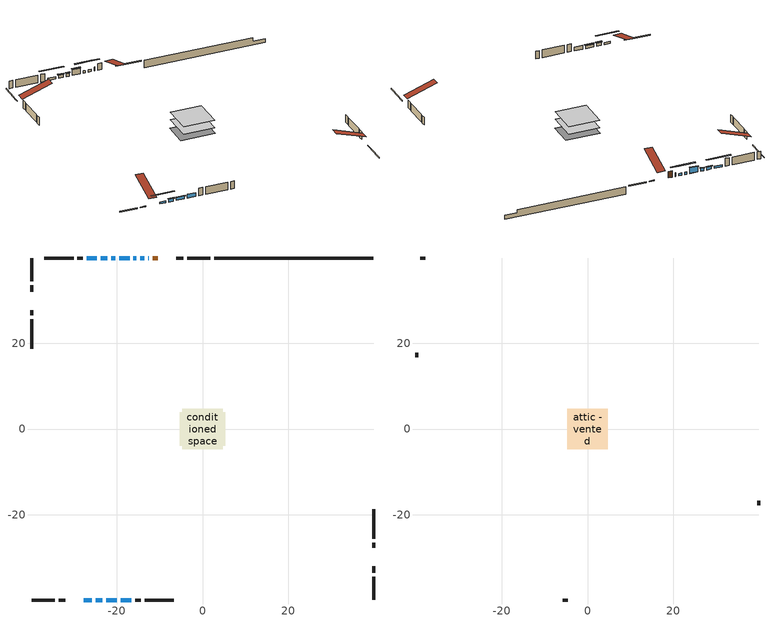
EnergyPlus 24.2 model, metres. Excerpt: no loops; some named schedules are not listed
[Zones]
conditioned space
 floor adiabatic (AdiabaticFloorConstruction): -4.75,-4.75 -4.75,4.75 4.75,4.75 4.75,-4.75 z0.77
 floor foundation (Slab1 construction): -5.34,-3.96 -5.34,3.96 5.34,3.96 5.34,-3.96 z-1.52
 wall outside (RimJoist1 construction): 1.78,39.9 -3.59,39.9 / -39.9,-39.9 -34.53,-39.9 / -39.9,39.9 -39.9,34.53 / 39.9,-39.9 39.9,-34.53 z0.77:1.07
 wall outside (RimJoist2 construction): -4.52,39.9 -6.12,39.9 / -33.6,-39.9 -32,-39.9 / -39.9,33.6 -39.9,32 / 39.9,-33.6 39.9,-32 z0.77:1.07
 wall outside (AdiabaticWallConstruction 1): -10.42,39.9 -11.61,39.9 z0.77:2.8
 wall outside (AdiabaticWallConstruction): -12.53,39.9 -12.67,39.9 / -19.12,-39.9 -16.58,-39.9 z0.77:1.99; -13.6,39.9 -14.51,39.9 / -15.44,39.9 -16.1,39.9 / -24.64,39.9 -27.03,39.9 z0.77:1.48; -27.7,-39.9 -25.87,-39.9 z0.77:1.38; -17.03,39.9 -19.42,39.9 z0.77:2.55; -20.35,39.9 -21.26,39.9 / -22.19,39.9 -23.72,39.9 / -24.94,-39.9 -23.42,-39.9 / -22.49,-39.9 -20.05,-39.9 z0.77:1.69
 wall outside (Wall1 construction): -27.96,39.9 -29.17,39.9 / -15.65,-39.9 -14.44,-39.9 / -39.9,27.7 -39.9,26.49 / 39.9,-27.7 39.9,-26.49 z0.77:3.21
 wall outside (Wall2 construction): -30.09,39.9 -36.88,39.9 / -13.51,-39.9 -6.73,-39.9 / -39.9,25.56 -39.9,18.78 / 39.9,-25.56 39.9,-18.78 z0.77:3.21
 wall foundation (FoundationWall1 construction): 2.71,39.9,-1.52 2.71,39.9,0.77 36.18,39.9,0.77 36.18,39.9,-0.29 39.9,39.9,-0.29 39.9,39.9,-1.52
 window (WindowConstruction 6): -12.53,39.9 -12.67,39.9 z0.77:1.99
 window (WindowConstruction 8): -13.6,39.9 -14.51,39.9 z0.77:1.48
 window (WindowConstruction 9): -15.44,39.9 -16.1,39.9 z0.77:1.48
 window (WindowConstruction 10): -27.7,-39.9 -25.87,-39.9 z0.77:1.38
 window (WindowConstruction): -17.03,39.9 -19.42,39.9 z0.77:2.55
 window (WindowConstruction 1): -20.35,39.9 -21.26,39.9 z0.77:1.68
 window (WindowConstruction 2): -22.19,39.9 -23.71,39.9 z0.77:1.68
 window (WindowConstruction 3): -24.94,-39.9 -23.42,-39.9 z0.77:1.68
 window (WindowConstruction 4): -22.49,-39.9 -20.05,-39.9 z0.77:1.68
 window (WindowConstruction 5): -19.12,-39.9 -16.58,-39.9 z0.77:1.99
 window (WindowConstruction 7): -24.64,39.9 -27.03,39.9 z0.77:1.48
 door (Door): -10.42,39.9 -11.61,39.9 z0.77:2.8
 ceiling adiabatic (AdiabaticFloorConstruction): 4.75,-4.75 4.75,4.75 -4.75,4.75 -4.75,-4.75 z0.77
attic - vented
 floor to conditioned space (Floor1 construction Reversed): -4.75,-4.75 -4.75,4.75 4.75,4.75 4.75,-4.75 z3.21
 wall outside (Wall3 construction): -37.81,39.9 -38.97,39.9 / -5.8,-39.9 -4.64,-39.9 / -39.9,17.85 -39.9,16.69 / 39.9,-17.85 39.9,-16.69 z0.77:3.21
 roof outside (Roof1 construction): -9.49,39.9,3.21 -9.49,30.64,6.29 -7.05,30.64,6.29 -7.05,39.9,3.21; -28.63,-39.9,3.21 -28.63,-30.64,6.29 -31.07,-30.64,6.29 -31.07,-39.9,3.21; -39.9,28.63,3.21 -30.64,28.63,6.29 -30.64,31.07,6.29 -39.9,31.07,3.21; 39.9,-28.63,3.21 30.64,-28.63,6.29 30.64,-31.07,6.29 39.9,-31.07,3.21
shading: -17.15,39.9 -10.96,39.9 -10.96,40.31 -17.15,40.31 z4.12; -18.74,39.9 -12.8,39.9 -12.8,40.31 -18.74,40.31 z4.12; -23.23,-39.9 -30.34,-39.9 -30.34,-40.31 -23.23,-40.31 z4.02; -19.62,39.9 -16.83,39.9 -16.83,40.31 -19.62,40.31 z2.75; -21.46,39.9 -20.15,39.9 -20.15,40.31 -21.46,40.31 z1.89; -23.92,39.9 -21.99,39.9 -21.99,40.31 -23.92,40.31 z1.89; -23.22,-39.9 -25.14,-39.9 -25.14,-40.31 -23.22,-40.31 z1.89; -19.85,-39.9 -22.69,-39.9 -22.69,-40.31 -19.85,-40.31 z1.89; -29.67,39.9 -22,39.9 -22,40.31 -29.67,40.31 z4.12
[Building]
Building 1: Terrain=Suburbs
[Site:Location]
Ottawa Intl AP_ON: Latitude {deg}=45.32; Longitude {deg}=-75.67; Time Zone {hr}=-5; Elevation {m}=115; Keep Site Location Information=Yes
[Site:GroundTemperature:Shallow]
1.18808, -1.19398, -1.38475, -0.254337, 4.28362, 8.80044, 12.7163, 15.1969, 15.4076, 13.3901, 9.57408, 5.19582
[Site:WaterMainsTemperature]
Calculation Method=Schedule; Temperature Schedule=mains temperature schedule
[Material] Roughness=Rough; Thermal Absorptance=0.9
Name | Thickness {m} | Conductivity {W/m-K} | Density {kg/m3} | Specific Heat {J/kg-K} | Solar Absorptance | Visible Absorptance
asphalt or fiberglass shingles | 0.00635 | 0.162714 | 1121.4 | 1465.45 | 0.4 | 0.4
ceiling loosefill ins | 0.0846667 | 0.0480833 | 16.02 | 1046.75 | 0.7 | 0.7
ceiling stud and cavity | 0.1397 | 0.0953572 | 65.682 | 1177.47 | 0.7 | 0.7
concrete 4.0 in. | 0.1016 | 1.803125 | 2242.8 | 837.4 | 0.7 | 0.7
concrete 8.0 in. | 0.2032 | 1.803125 | 2242.8 | 837.4 | 0.7 | 0.7
door material | 0.04445 | 0.0451087 | 512.64 | 1214.23 | 0.7 | 0.7
exterior vertical ins | 0.00361512 | 0.029427 | 32.04 | 1214.23 | 0.7 | 0.7
floor covering | 0.0127 | 0.0433444 | 54.468 | 1339.84 | 0.6 | 0.6
floor rigid ins; wall rigid ins | 0.512978 | 0.029427 | 32.04 | 1214.23 | 0.7 | 0.7
floor stud and cavity | 0.1397 | 1.75129 | 37.0049 | 1207.88 | 0.7 | 0.7
furniture material conditioned space 1 | 0.1524 | 0.115458 | 640.8 | 1214.23 | 0.6 | 0.6
gypsum board | 0.0127 | 0.160291 | 801 | 837.4 | 0.6 | 0.6
gypsum board 1 | 0.0127 | 0.160291 | 801 | 837.4 | 0.7 | 0.7
osb sheathing 0.5 in. | 0.0127 | 0.115458 | 512.64 | 1214.23 | 0.7 | 0.7
osb sheathing 0.75 in. | 0.01905 | 0.115458 | 512.64 | 1214.23 | 0.7 | 0.7
osb sheathing 2.0 in. | 0.0508 | 0.115458 | 512.64 | 1214.23 | 0.7 | 0.7
rim joist stud and cavity | 0.0508 | 0.0452492 | 125.044 | 1163.47 | 0.6 | 0.6
rim joist stud and cavity 1 | 0.0508 | 0.0381826 | 125.044 | 1163.47 | 0.6 | 0.6
wall stud and cavity | 0.1397 | 0.0952443 | 139.0536 | 1170.24 | 0.7 | 0.7
wall stud and cavity 1 | 0.1397 | 0.102903 | 139.0536 | 1170.24 | 0.7 | 0.7
wall stud and cavity 2 | 0.0889 | 6.1454 | 50.32683 | 1063.81 | 0.6 | 0.6
wall stud and cavity 3 | 0.0889 | 0.380278 | 52.3479 | 1209.89 | 0.7 | 0.7
wall stud and cavity 4 | 0.0889 | 0.391764 | 83.0341 | 1211.67 | 0.7 | 0.7
wood siding | 0.0254 | 0.102417 | 544.68 | 1172.36 | 0.4 | 0.4
wood siding 1 | 0.00254 | 0.102417 | 544.68 | 1172.36 | 0.4 | 0.4
wood siding 2; wood siding 3; wood siding 4 | 0.0254 | 0.102417 | 544.68 | 1172.36 | 0.7 | 0.7
[WindowMaterial:SimpleGlazingSystem]
Name | U-Factor {W/m2-K} | Solar Heat Gain Coefficient
WindowMaterial | 6.77499 | 0.8
WindowMaterial 1 | 7.30361 | 0.72
WindowMaterial 2 | 7.08671 | 0.75
WindowMaterial 3 | 7.168475 | 0.74
WindowMaterial 4 | 4.32891 | 0.68
WindowMaterial 5 | 6.45532 | 0.48
WindowMaterial 6 | 7.0816 | 0.75
WindowMaterial 7 | 7.418307 | 0.71
WindowMaterial 8 | 7.61022 | 0.68
WindowMaterial 9 | 7.50177 | 0.69
[Construction]
AdiabaticFloorConstruction: floor stud and cavity, floor rigid ins, osb sheathing 0.75 in., floor covering
AdiabaticWallConstruction: wood siding 3, wall rigid ins, wall stud and cavity 3, gypsum board
AdiabaticWallConstruction 1: wood siding 4, wall rigid ins, wall stud and cavity 3, gypsum board
Door: door material
Floor1 construction Reversed: gypsum board, ceiling stud and cavity, ceiling loosefill ins
FoundationWall1 construction: concrete 8.0 in., gypsum board 1
furniture construction conditioned space 1: furniture material conditioned space 1
PartitionWallConstruction: gypsum board, wall stud and cavity 4, gypsum board
RimJoist1 construction: wood siding 2, osb sheathing 2.0 in., rim joist stud and cavity
RimJoist2 construction: wood siding 2, osb sheathing 2.0 in., rim joist stud and cavity 1
Roof1 construction: asphalt or fiberglass shingles
Slab1 construction: concrete 4.0 in.
Wall1 construction: wood siding, osb sheathing 0.5 in., wall stud and cavity, gypsum board
Wall2 construction: wood siding, osb sheathing 0.5 in., wall stud and cavity 1, gypsum board
Wall3 construction: wood siding 1, wall stud and cavity 2
WindowConstruction: WindowMaterial
WindowConstruction 1: WindowMaterial 1
WindowConstruction 10: WindowMaterial 9
WindowConstruction 2; WindowConstruction 3: WindowMaterial 2
WindowConstruction 4: WindowMaterial 3
WindowConstruction 5: WindowMaterial 4
WindowConstruction 6: WindowMaterial 5
WindowConstruction 7: WindowMaterial 6
WindowConstruction 8: WindowMaterial 7
WindowConstruction 9: WindowMaterial 8
[Zone] Multiplier=1; Part of Total Floor Area=Yes
Name | Volume {m3}
attic - vented | 45.2252
conditioned space | 439.2
[Space]
Name | Zone | Volume {m3}
attic - vented 1 | attic - vented | 45.2252
conditioned space 1 | conditioned space | 439.2
[ZoneInfiltration:EffectiveLeakageArea]
infil attic - vented 1: Zone or Space=attic - vented 1; Schedule=Always On Discrete; Effective Air Leakage Area {cm2}=3802.11; Stack Coefficient=0.000384101; Wind Coefficient=1.32417e-05
[ZoneMixing]
whole house fan mix: Zone or Space=attic - vented; Schedule=Always On Continuous; Design Flow Rate Calculation Method=Flow/Zone; Design Flow Rate {m3/s}=0; Source Zone or Space=conditioned space
[SurfaceProperty:ExposedFoundationPerimeter]
Slab1: Exposed Perimeter Calculation Method=TotalExposedPerimeter; Total Exposed Perimeter {m}=37.187
[InternalMass] Zone or ZoneList=conditioned space; Space or SpaceList=conditioned space 1
Name | Construction | Surface Area {m2}
furniture mass conditioned space 1 | furniture construction conditioned space 1 | 69.936
partition wall mass | PartitionWallConstruction | 174.84
[Lights]
interior lighting: Zone or ZoneList or Space or SpaceList=conditioned space 1; Schedule=interior lighting schedule; Design Level Calculation Method=LightingLevel; Lighting Level {W}=343.2; Return Air Fraction=0; Fraction Radiant=0.6; Fraction Visible=0.2; Fraction Replaceable=1
[People]
occupants: Zone or ZoneList or Space or SpaceList=conditioned space 1; Number of People Schedule=occupants schedule; Number of People Calculation Method=People; Number of People=3; Fraction Radiant=0.314171; Sensible Heat Fraction=0.56303; Activity Level Schedule=occupants activity schedule; Carbon Dioxide Generation Rate {m3/s-W}=0; Enable ASHRAE 55 Comfort Warnings=No; Mean Radiant Temperature Calculation Type=EnclosureAveraged
[ElectricEquipment] Zone or ZoneList or Space or SpaceList=conditioned space 1; Design Level Calculation Method=EquipmentLevel
Name | Schedule | Design Level {W} | Fraction Latent | Fraction Radiant | Fraction Lost
clothes dryer | clothes dryer schedule | 140.772 | 0.015 | 0.081 | 0.85
clothes washer | clothes washer schedule | 32.1985 | 0.03 | 0.162 | 0.7
cooking range | cooking range schedule | 215.147 | 0.08 | 0.432 | 0.2
dishwasher | dishwasher schedule | 66.8632 | 0.3 | 0.18 | 0.4
fridge | fridge schedule | 72.9452 | 0 | 0.6 | 0
mech vent house fan | mech vent house fan schedule | 19.9167 | 0 | 0 | 0.5
mech vent house fan cfis | mech vent house fan cfis schedule | 0 | 0 | 0 | 0
misc plug loads | misc plug loads schedule | 494.7 | 0.045 | 0.513 | 0.1
whole house fan | Always On Discrete | 0 | 0 | 0 | 1
[OtherEquipment] Zone or ZoneList or Space or SpaceList=conditioned space 1; Design Level Calculation Method=EquipmentLevel
Name | Fuel Type | Schedule | Design Level {W} | Fraction Latent | Fraction Radiant | Fraction Lost
clothes dryer 1 | Electricity | clothes dryer schedule | 0 | 0.015 | 0.081 | 0.85
cooking range 1 | Electricity | cooking range schedule | 0 | 0.08 | 0.432 | 0.2
general water use latent | None | general water use schedule | 62.594 | 1 | 0 | 0
general water use sensible | None | general water use schedule | -61.6891 | 0 | 0.6 | 0
mech vent house fan latent load | None | Always On Discrete | 0 | 1 | 0 | 0
mech vent house fan sensible load | None | Always On Discrete | 0 | 0 | 0 | 0
water heater energy adjustment1 | Electricity | Always On Discrete | 0.01 | 0 | 0 | 1
[ZoneInfiltration:DesignFlowRate] Zone or ZoneList or Space or SpaceList=conditioned space 1; Schedule=Always On Discrete; Design Flow Rate Calculation Method=Flow/Zone; Design Flow Rate {m3/s}=0
infil flow; natural vent flow; whole house fan flow
[ZoneControl:Thermostat]
conditioned space Thermostat: Zone or ZoneList=conditioned space; Control Type Schedule=conditioned space Thermostat Schedule; Control 1=conditioned space temperature setpoint; Temperature Difference Between Cutout And Setpoint {deltaC}=0
[ZoneHVAC:Baseboard:Convective:Electric]
electric baseboard: Availability Schedule=Always On Discrete; Heating Design Capacity {W}=15464.8; Efficiency=1
[AirLoopHVAC:UnitarySystem]
unit heater unitary system: Control Type=Load; Controlling Zone or Thermostat Location=conditioned space; Dehumidification Control Type=None; Availability Schedule=Always On Discrete; Supply Fan=unit heater supply fan; Fan Placement=BlowThrough; Supply Air Fan Operating Mode Schedule=unit heater auto fan schedule; Heating Coil=unit heater htg coil; DX Heating Coil Sizing Ratio=1; Use DOAS DX Cooling Coil=No; Minimum Supply Air Temperature {C}=2; Latent Load Control=SensibleOnlyLoadControl; Cooling Supply Air Flow Rate Method=None; Heating Supply Air Flow Rate Method=SupplyAirFlowRate; Heating Supply Air Flow Rate {m3/s}=0.00141584; No Load Supply Air Flow Rate Method=SupplyAirFlowRate; No Load Supply Air Flow Rate {m3/s}=0; No Load Supply Air Flow Rate Control Set To Low Speed=Yes; Maximum Supply Air Temperature {C}=48.8889; Maximum Outdoor Dry-Bulb Temperature for Supplemental Heater Operation {C}=21; Ancillary On-Cycle Electric Power {W}=0; Ancillary Off-Cycle Electric Power {W}=0
[Fan:SystemModel]
unit heater supply fan: Availability Schedule=Always On Discrete; Design Maximum Air Flow Rate {m3/s}=0.00141584; Speed Control Method=Discrete; Electric Power Minimum Flow Rate Fraction=0.2; Design Pressure Rise {Pa}=500; Motor Efficiency=1; Motor In Air Stream Fraction=1; Design Electric Power Consumption {W}=Autosize; Design Power Sizing Method=PowerPerFlow; Electric Power Per Unit Flow Rate {W/(m3/s)}=28251.7; Electric Power Per Unit Flow Rate Per Unit Pressure {W/((m3/s)-Pa)}=1.66667; Fan Total Efficiency=0.7; Motor Loss Radiative Fraction=0; Number of Speeds=1; Speed Flow Fraction 1=1; Speed Electric Power Fraction 1=1
[Coil:Heating:Fuel]
unit heater htg coil: Availability Schedule=Always On Discrete; Fuel Type=OtherFuel1; Burner Efficiency=0.3; Nominal Capacity {W}=0.293071; On Cycle Parasitic Electric Load {W}=0; Off Cycle Parasitic Fuel Load {W}=0
[Zone equipment]
conditioned space: electric baseboard, unit heater unitary system
[Foundation:Kiva]
Foundation Kiva 1: Initial Indoor Air Temperature {C}=18; Wall Height Above Grade {m}=0.769986; Wall Depth Below Slab {m}=0.2032; Custom Block Material Name 1=exterior vertical ins; Custom Block Depth 1 {m}=2.28999; Custom Block X Position 1 {m}=0.2159; Custom Block Z Position 1 {m}=0
[Foundation:Kiva:Settings]
Soil Conductivity {W/m-K}=0.849921; Soil Density {kg/m3}=1842.3; Soil Specific Heat {J/kg-K}=418.7; Ground Solar Absorptivity=0.9; Ground Thermal Absorptivity=0.9; Ground Surface Roughness {m}=0.03; Far-Field Width {m}=40; Deep-Ground Boundary Condition=ZeroFlux; Deep-Ground Depth {m}=40; Minimum Cell Dimension {m}=0.2; Maximum Cell Growth Coefficient=3; Simulation Timestep=Timestep
[Exterior:Lights]
exterior lighting: Schedule=exterior lighting schedule; Design Level {W}=75.6
[EnergyManagementSystem:GlobalVariable]
infil_program_Qfan
infil_program_Qinf
natural_vent_program_Qnv
natural_vent_program_Qwhf
[EnergyManagementSystem:Sensor]
Name | Output:Variable or Output:Meter Index Key | Output:Variable or Output:Meter
airflow_gain | infil flow | Infiltration Sensible Heat Gain Energy
airflow_gain_1 | natural vent flow | Infiltration Sensible Heat Gain Energy
airflow_gain_2 | whole house fan flow | Infiltration Sensible Heat Gain Energy
airflow_loss | infil flow | Infiltration Sensible Heat Loss Energy
airflow_loss_1 | natural vent flow | Infiltration Sensible Heat Loss Energy
airflow_loss_2 | whole house fan flow | Infiltration Sensible Heat Loss Energy
clg_load_cond |  | Cooling:EnergyTransfer:Zone:CONDITIONED SPACE
clg_sp_s; clg_sp_s_1 | cooling setpoint | Schedule Value
clothes_dryer_exhaust_0_sch_s | clothes dryer exhaust 0 schedule | Schedule Value
conditioned_space_clg_unmet_s | conditioned space | Zone Cooling Setpoint Not Met Time
conditioned_space_htg_unmet_s | conditioned space | Zone Heating Setpoint Not Met Time
cool_season | cooling season schedule | Schedule Value
fridge_tin_s | conditioned space | Zone Mean Air Temperature
htg_load_cond |  | Heating:EnergyTransfer:Zone:CONDITIONED SPACE
htg_sp_s; htg_sp_s_1 | heating setpoint | Schedule Value
ig_ee_conv | clothes dryer | Electric Equipment Convective Heating Energy
ig_ee_conv_2 | cooking range | Electric Equipment Convective Heating Energy
ig_ee_conv_4 | fridge | Electric Equipment Convective Heating Energy
ig_ee_conv_5 | misc plug loads | Electric Equipment Convective Heating Energy
ig_ee_conv_6 | whole house fan | Electric Equipment Convective Heating Energy
ig_ee_rad | clothes dryer | Electric Equipment Radiant Heating Energy
ig_ee_rad_2 | cooking range | Electric Equipment Radiant Heating Energy
ig_ee_rad_4 | fridge | Electric Equipment Radiant Heating Energy
ig_ee_rad_5 | misc plug loads | Electric Equipment Radiant Heating Energy
ig_ee_rad_6 | whole house fan | Electric Equipment Radiant Heating Energy
ig_lgt_conv | interior lighting | Lights Convective Heating Energy
ig_lgt_rad | interior lighting | Lights Radiant Heating Energy
ig_lgt_vis | interior lighting | Lights Visible Radiation Heating Energy
ig_oe_conv | clothes dryer 1 | Other Equipment Convective Heating Energy
ig_oe_conv_1 | cooking range 1 | Other Equipment Convective Heating Energy
ig_oe_conv_2 | general water use latent | Other Equipment Convective Heating Energy
ig_oe_conv_3 | general water use sensible | Other Equipment Convective Heating Energy
ig_oe_conv_4 | water heater energy adjustment1 | Other Equipment Convective Heating Energy
ig_oe_rad | clothes dryer 1 | Other Equipment Radiant Heating Energy
ig_oe_rad_1 | cooking range 1 | Other Equipment Radiant Heating Energy
ig_oe_rad_2 | general water use latent | Other Equipment Radiant Heating Energy
ig_oe_rad_3 | general water use sensible | Other Equipment Radiant Heating Energy
ig_oe_rad_4 | water heater energy adjustment1 | Other Equipment Radiant Heating Energy
ig_ppl_conv | occupants | People Convective Heating Energy
ig_ppl_rad | occupants | People Radiant Heating Energy
im_conv | furniture mass conditioned space 1 | Surface Inside Face Convection Heat Gain Energy
im_conv_1 | partition wall mass | Surface Inside Face Convection Heat Gain Energy
im_ig | furniture mass conditioned space 1 | Surface Inside Face Internal Gains Radiation Heat Gain Energy
im_ig_1 | partition wall mass | Surface Inside Face Internal Gains Radiation Heat Gain Energy
im_lgt | furniture mass conditioned space 1 | Surface Inside Face Lights Radiation Heat Gain Energy
im_lgt_1 | partition wall mass | Surface Inside Face Lights Radiation Heat Gain Energy
im_sol | furniture mass conditioned space 1 | Surface Inside Face Solar Radiation Heat Gain Energy
im_sol_1 | partition wall mass | Surface Inside Face Solar Radiation Heat Gain Energy
im_surf | furniture mass conditioned space 1 | Surface Inside Face Net Surface Thermal Radiation Heat Gain Energy
im_surf_1 | partition wall mass | Surface Inside Face Net Surface Thermal Radiation Heat Gain Energy
mv_conv | mech vent house fan | Electric Equipment Convective Heating Energy
mv_conv_1 | mech vent house fan cfis | Electric Equipment Convective Heating Energy
mv_conv_2 | mech vent house fan latent load | Other Equipment Convective Heating Energy
mv_conv_3 | mech vent house fan sensible load | Other Equipment Convective Heating Energy
mv_rad | mech vent house fan | Electric Equipment Radiant Heating Energy
mv_rad_1 | mech vent house fan cfis | Electric Equipment Radiant Heating Energy
mv_rad_2 | mech vent house fan latent load | Other Equipment Radiant Heating Energy
mv_rad_3 | mech vent house fan sensible load | Other Equipment Radiant Heating Energy
natural_vent_s | natural vent schedule | Schedule Value
out_pb_s |  | Site Outdoor Air Barometric Pressure
out_wt_s |  | Site Outdoor Air Humidity Ratio
site_vw_s |  | Site Wind Speed
ss_back_out | Window1 | Surface Window Shortwave from Zone Back Out Window Heat Transfer Rate
ss_back_out_1 | Window10 | Surface Window Shortwave from Zone Back Out Window Heat Transfer Rate
ss_back_out_10 | Window9 | Surface Window Shortwave from Zone Back Out Window Heat Transfer Rate
ss_back_out_2 | Window11 | Surface Window Shortwave from Zone Back Out Window Heat Transfer Rate
ss_back_out_3 | Window12 | Surface Window Shortwave from Zone Back Out Window Heat Transfer Rate
ss_back_out_4 | Window2 | Surface Window Shortwave from Zone Back Out Window Heat Transfer Rate
ss_back_out_5 | Window3 | Surface Window Shortwave from Zone Back Out Window Heat Transfer Rate
ss_back_out_6 | Window4 | Surface Window Shortwave from Zone Back Out Window Heat Transfer Rate
ss_back_out_7 | Window5 | Surface Window Shortwave from Zone Back Out Window Heat Transfer Rate
ss_back_out_8 | Window6 | Surface Window Shortwave from Zone Back Out Window Heat Transfer Rate
ss_back_out_9 | Window8 | Surface Window Shortwave from Zone Back Out Window Heat Transfer Rate
ss_conv | Door1 | Surface Inside Face Convection Heat Gain Energy
ss_conv_1 | Window1 | Surface Inside Face Convection Heat Gain Energy
ss_conv_10 | Window8 | Surface Inside Face Convection Heat Gain Energy
ss_conv_11 | Window9 | Surface Inside Face Convection Heat Gain Energy
ss_conv_2 | Window10 | Surface Inside Face Convection Heat Gain Energy
ss_conv_3 | Window11 | Surface Inside Face Convection Heat Gain Energy
ss_conv_4 | Window12 | Surface Inside Face Convection Heat Gain Energy
ss_conv_5 | Window2 | Surface Inside Face Convection Heat Gain Energy
ss_conv_6 | Window3 | Surface Inside Face Convection Heat Gain Energy
ss_conv_7 | Window4 | Surface Inside Face Convection Heat Gain Energy
ss_conv_8 | Window5 | Surface Inside Face Convection Heat Gain Energy
ss_conv_9 | Window6 | Surface Inside Face Convection Heat Gain Energy
ss_ig | Door1 | Surface Inside Face Internal Gains Radiation Heat Gain Energy
ss_ig_1 | Window1 | Surface Inside Face Internal Gains Radiation Heat Gain Energy
ss_ig_10 | Window8 | Surface Inside Face Internal Gains Radiation Heat Gain Energy
ss_ig_11 | Window9 | Surface Inside Face Internal Gains Radiation Heat Gain Energy
ss_ig_2 | Window10 | Surface Inside Face Internal Gains Radiation Heat Gain Energy
ss_ig_3 | Window11 | Surface Inside Face Internal Gains Radiation Heat Gain Energy
ss_ig_4 | Window12 | Surface Inside Face Internal Gains Radiation Heat Gain Energy
ss_ig_5 | Window2 | Surface Inside Face Internal Gains Radiation Heat Gain Energy
ss_ig_6 | Window3 | Surface Inside Face Internal Gains Radiation Heat Gain Energy
ss_ig_7 | Window4 | Surface Inside Face Internal Gains Radiation Heat Gain Energy
ss_ig_8 | Window5 | Surface Inside Face Internal Gains Radiation Heat Gain Energy
ss_ig_9 | Window6 | Surface Inside Face Internal Gains Radiation Heat Gain Energy
ss_lgt | Door1 | Surface Inside Face Lights Radiation Heat Gain Energy
ss_sol | Door1 | Surface Inside Face Solar Radiation Heat Gain Energy
ss_surf | Door1 | Surface Inside Face Net Surface Thermal Radiation Heat Gain Energy
ss_surf_1 | Window1 | Surface Inside Face Net Surface Thermal Radiation Heat Gain Energy
ss_surf_10 | Window8 | Surface Inside Face Net Surface Thermal Radiation Heat Gain Energy
ss_surf_11 | Window9 | Surface Inside Face Net Surface Thermal Radiation Heat Gain Energy
ss_surf_2 | Window10 | Surface Inside Face Net Surface Thermal Radiation Heat Gain Energy
ss_surf_3 | Window11 | Surface Inside Face Net Surface Thermal Radiation Heat Gain Energy
ss_surf_4 | Window12 | Surface Inside Face Net Surface Thermal Radiation Heat Gain Energy
ss_surf_5 | Window2 | Surface Inside Face Net Surface Thermal Radiation Heat Gain Energy
ss_surf_6 | Window3 | Surface Inside Face Net Surface Thermal Radiation Heat Gain Energy
ss_surf_7 | Window4 | Surface Inside Face Net Surface Thermal Radiation Heat Gain Energy
ss_surf_8 | Window5 | Surface Inside Face Net Surface Thermal Radiation Heat Gain Energy
ss_surf_9 | Window6 | Surface Inside Face Net Surface Thermal Radiation Heat Gain Energy
ss_trans_in | Window1 | Surface Window Transmitted Solar Radiation Rate
ss_trans_in_1 | Window10 | Surface Window Transmitted Solar Radiation Rate
ss_trans_in_10 | Window9 | Surface Window Transmitted Solar Radiation Rate
ss_trans_in_2 | Window11 | Surface Window Transmitted Solar Radiation Rate
ss_trans_in_3 | Window12 | Surface Window Transmitted Solar Radiation Rate
ss_trans_in_4 | Window2 | Surface Window Transmitted Solar Radiation Rate
ss_trans_in_5 | Window3 | Surface Window Transmitted Solar Radiation Rate
ss_trans_in_6 | Window4 | Surface Window Transmitted Solar Radiation Rate
ss_trans_in_7 | Window5 | Surface Window Transmitted Solar Radiation Rate
ss_trans_in_8 | Window6 | Surface Window Transmitted Solar Radiation Rate
ss_trans_in_9 | Window8 | Surface Window Transmitted Solar Radiation Rate
ss_trans_out | Window1 | Surface Inside Face Initial Transmitted Diffuse Transmitted Out Window Solar Radiation Rate
ss_trans_out_1 | Window10 | Surface Inside Face Initial Transmitted Diffuse Transmitted Out Window Solar Radiation Rate
ss_trans_out_10 | Window9 | Surface Inside Face Initial Transmitted Diffuse Transmitted Out Window Solar Radiation Rate
ss_trans_out_2 | Window11 | Surface Inside Face Initial Transmitted Diffuse Transmitted Out Window Solar Radiation Rate
ss_trans_out_3 | Window12 | Surface Inside Face Initial Transmitted Diffuse Transmitted Out Window Solar Radiation Rate
